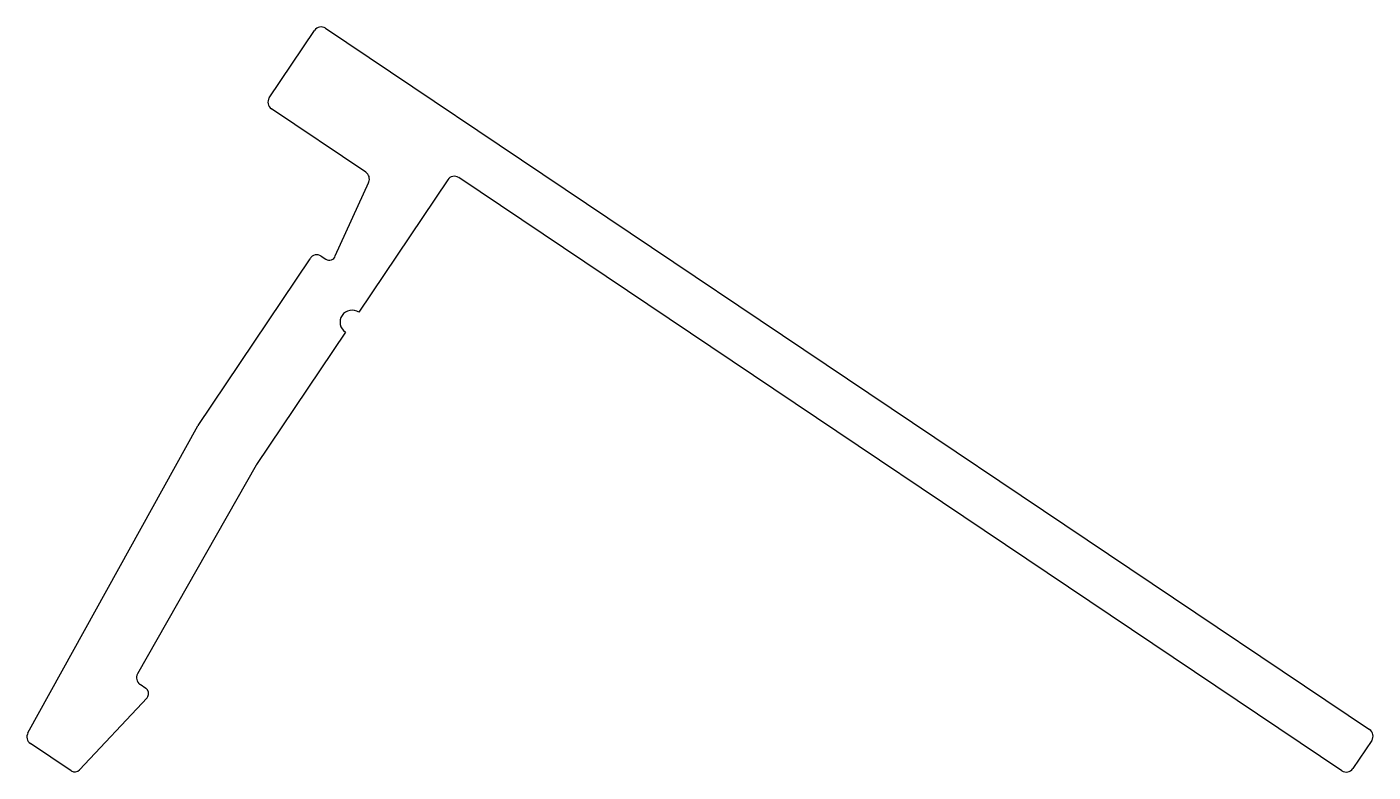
# Model space of a CAD drawing. Header units: inches. Extents: x -18.2 to 24.3, y -0.4 to 23.2.
import ezdxf

# ---------------------------------------------------------------- set-up
doc = ezdxf.new("R2010")
doc.units = ezdxf.units.IN
doc.header["$MEASUREMENT"] = 0
doc.layers.add('SILL', color=4, linetype='Continuous')

msp = doc.modelspace()

# ---------------------------------------------------------------- linework, layer by layer
at = {"layer": 'SILL', "color": 7}
for p, q in [((-10.543, 20.923), (-9.114, 23.052)), ((-8.767, 23.12), (24.222, 0.976)), ((-7.491, 18.574), (-10.474, 20.576)), ((-4.906, 18.337), (-7.714, 14.154)), ((23.347, -0.328), (-4.559, 18.405)), ((-8.457, 15.931), (-7.403, 18.263)), ((-12.789, 10.579), (-9.256, 15.842)), ((-8.9, 15.925), (-8.757, 15.829)), ((-8.138, 13.522), (-10.946, 9.34)), ((-18.168, 0.865), (-12.8, 10.56)), ((-10.956, 9.324), (-14.706, 2.732)), ((-14.628, 2.401), (-14.442, 2.275)), ((-14.402, 1.978), (-16.537, -0.298)), ((-16.799, -0.334), (-18.09, 0.533)), ((24.29, 0.629), (23.694, -0.259))]:
    msp.add_line(p, q, dxfattribs=at)
for centre, radius, start, end in [((-8.906, 22.912), 0.25, 56.128, 146.128), ((-10.335, 20.784), 0.25, 146.128, 236.128), ((-7.631, 18.366), 0.25, 335.6815, 56.128), ((-4.699, 18.197), 0.25, 56.128, 146.128), ((-9.039, 15.717), 0.25, 56.128, 150.0575), ((-8.646, 15.995), 0.2, 236.1281, 341.128), ((-7.926, 13.838), 0.381, 56.128, 236.128), ((-12.578, 10.437), 0.254, 146.128, 151.0304), ((-10.738, 9.2), 0.25, 146.128, 150.3609), ((-14.489, 2.608), 0.25, 150.3609, 236.128), ((-14.553, 2.109), 0.2, 331.0304, 56.1281), ((-14.553, 2.109), 0.2, 319.1281, 331.0304), ((-17.951, 0.741), 0.25, 150.0574, 236.128), ((24.083, 0.768), 0.25, 326.128, 56.128), ((-16.688, -0.168), 0.2, 236.128, 319.128), ((23.486, -0.12), 0.25, 236.128, 326.128)]:
    msp.add_arc(centre, radius, start, end, dxfattribs=at)

doc.saveas('drawing.dxf')
